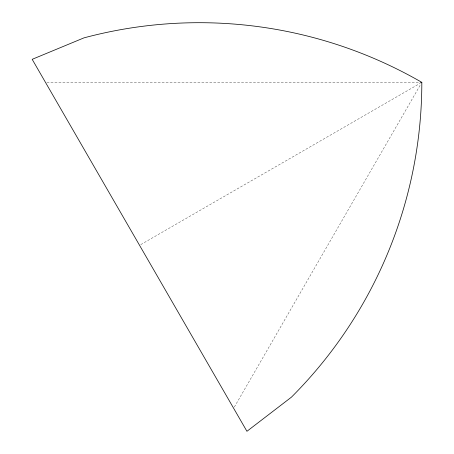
<?xml version="1.0" encoding="UTF-8"?>
<svg xmlns="http://www.w3.org/2000/svg" width="454" height="454" viewBox="0 0 454 454"><rect width="100%" height="100%" fill="white"/><g stroke="black" fill="none" stroke-linecap="round" stroke-linejoin="round"><path stroke-width="0.34" stroke-dasharray="2.27 1.7" d="M234.355 407.051L421.113 83.576M140.785 244.604L419.978 83.411M46.887 82.35L419.695 82.35"/><path stroke-width="0.68" d="M420.404 82.35L421.823 82.35A445.226 445.226 0 0 1 291.417 397.171L246.936 431.3L32.177 59.326L83.973 37.869A445.226 445.226 0 0 1 421.823 82.35"/></g></svg>
